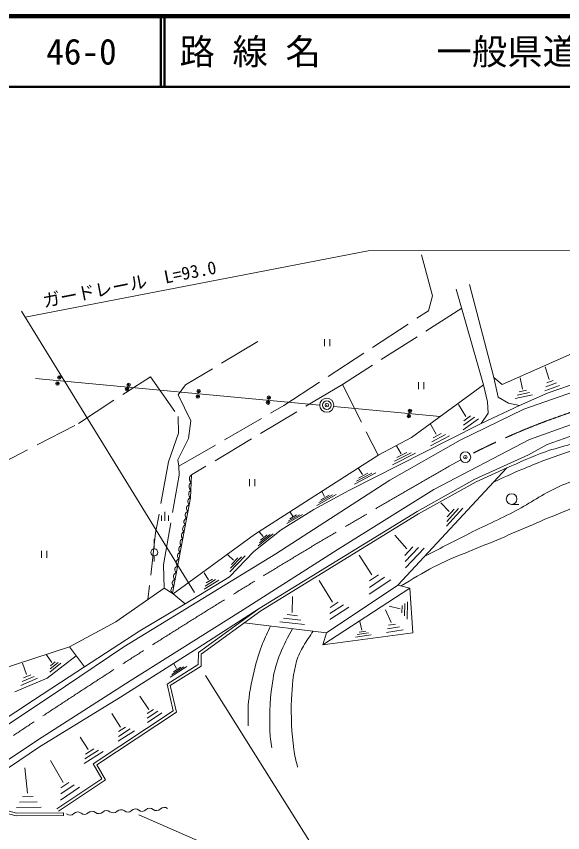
# Model space of a CAD drawing. Units: millimetres, scale not verified. Extents: x 40000 to 680000, y 20000 to 380000.
# Drawn here: x 157301 to 234576, y 264434 to 380000 of the extents above; entities that cross this region are included whole.
import ezdxf
from ezdxf.enums import TextEntityAlignment as Align

# ---------------------------------------------------------------- set-up
doc = ezdxf.new("R2010")
doc.units = ezdxf.units.MM
doc.header["$LTSCALE"] = 1000
doc.header["$PDMODE"] = 32
doc.header["$PDSIZE"] = 500
doc.linetypes.add('CHAIN', pattern=[18.5, 12, -1.5, 3.5, -1.5])
doc.linetypes.add('DASHED', pattern=[7.5, 6, -1.5])
for name, color, linetype, lineweight in [('M-BGD', 7, 'Continuous', 13), ('M-BGD-EXST', 7, 'Continuous', 13), ('M-BMK', 2, 'CHAIN', 13), ('M-BMK-SRVR', 3, 'Continuous', 13), ('M-STR-HTXT', 7, 'Continuous', 13), ('M-STR-STRC', 7, 'Continuous', 13), ('M-TTL', 2, 'Continuous', 140), ('M-TTL-LINE', 7, 'Continuous', 50)]:
    doc.layers.add(name, color=color, linetype=linetype, lineweight=lineweight)
doc.layers.add('M-TTL-TXT', color=7, linetype='Continuous')
doc.styles.add('ＭＳ ゴシック', font='')
doc.styles.get('ＭＳ ゴシック').set_extended_font_data('MS Gothic')

msp = doc.modelspace()

# ---------------------------------------------------------------- linework, layer by layer
at = {"layer": 'M-BGD', "linetype": 'DASHED'}
for p, q in [((216187, 340448), (214447, 346784)), ((215586, 338320), (216187, 340448)), ((220295, 338676), (203413, 327886)), ((195157, 324892), (215586, 338320)), ((191463, 333990), (181216, 327816)), ((172725, 326714), (176257, 328973)), ((176257, 328973), (180203, 323341)), ((181216, 327816), (180198, 326416)), ((203413, 327886), (182094, 315096)), ((203413, 327886), (208477, 317888)), ((166074, 322354), (172725, 326714)), ((180198, 326416), (181980, 322746)), ((180262, 316318), (195157, 324892)), ((180203, 323341), (180234, 320986)), ((181980, 322746), (181641, 320222)), ((153568, 315895), (166074, 322354)), ((180234, 320986), (178834, 316913)), ((181641, 320222), (180156, 317231)), ((178834, 316913), (176989, 306858)), ((180156, 317231), (180262, 316318)), ((180315, 315033), (180262, 316318)), ((178129, 302368), (180315, 315033)), ((176989, 306858), (175918, 297465)), ((178204, 299063), (178129, 302368))]:
    msp.add_line(p, q, dxfattribs=at)
at = {"layer": 'M-BGD'}
for p, q in [((219528, 341372), (223389, 327810)), ((224846, 328864), (221380, 342051)), ((226034, 327860), (237320, 332881)), ((232686, 328576), (232081, 330398)), ((160032, 328744), (200212, 324937)), ((225454, 326092), (224846, 328864)), ((224846, 328864), (226034, 327860)), ((228891, 327236), (228583, 328842)), ((233236, 328443), (232337, 328103)), ((239484, 329076), (232511, 326700)), ((223389, 327810), (213172, 320365)), ((223967, 325449), (223389, 327810)), ((229467, 327075), (228418, 326860)), ((229075, 324367), (237497, 327358)), ((234139, 327758), (232040, 326966)), ((233688, 328100), (232188, 327535)), ((226939, 325244), (225454, 326092)), ((230321, 326415), (227872, 325914)), ((229894, 326745), (228145, 326387)), ((232511, 326700), (228452, 324918)), ((202194, 324759), (217254, 323340)), ((220886, 323368), (219859, 325037)), ((223026, 322361), (228452, 324918)), ((224033, 323809), (223967, 325449)), ((228452, 324918), (226939, 325244)), ((220080, 320018), (229075, 324367)), ((223026, 322361), (224033, 323809)), ((222656, 323041), (220485, 321470)), ((222089, 323234), (220538, 322112)), ((221522, 323426), (220592, 322753)), ((216685, 320858), (215871, 322284)), ((218550, 320070), (223026, 322361)), ((235700, 322151), (229909, 320093)), ((232394, 319366), (239876, 322070)), ((213172, 320365), (208558, 317931)), ((218588, 320627), (215869, 319188)), ((217996, 320778), (216054, 319750)), ((217404, 320929), (216238, 320312)), ((204315, 312879), (218550, 320070)), ((210152, 314333), (220080, 320018)), ((211716, 318080), (211091, 319201)), ((229909, 320093), (216374, 313029)), ((229762, 317933), (232394, 319366)), ((208558, 317931), (190993, 306635)), ((213766, 318165), (210499, 316502)), ((213143, 318208), (210809, 317020)), ((212520, 318250), (211120, 317537)), ((206267, 315126), (205707, 315985)), ((211272, 299492), (226670, 316078)), ((182094, 315096), (181953, 311844)), ((208138, 315358), (205142, 313747)), ((207570, 315342), (205430, 314192)), ((207002, 315327), (205718, 314637)), ((194029, 303895), (210152, 314333)), ((199394, 310184), (204315, 312879)), ((202522, 312285), (199803, 310767)), ((202036, 312250), (200094, 311166)), ((201550, 312216), (200385, 311565)), ((200902, 312012), (200512, 312742)), ((216374, 313029), (202681, 304479)), ((181953, 311844), (179386, 298339)), ((218519, 309901), (217327, 311128)), ((194783, 307328), (199394, 310184)), ((196411, 309228), (196052, 309819)), ((220477, 310366), (218150, 307802)), ((219846, 310306), (218185, 308475)), ((219216, 310246), (218219, 309148)), ((197756, 309484), (195545, 308184)), ((197351, 309446), (195771, 308517)), ((196945, 309408), (195998, 308851)), ((190993, 306635), (179506, 298266)), ((190880, 304259), (194783, 307328)), ((193642, 306722), (191504, 305025)), ((192211, 306339), (191668, 307038)), ((193201, 306654), (191674, 305442)), ((192760, 306586), (191843, 305859)), ((212522, 304608), (210821, 306559)), ((187472, 300652), (190880, 304259)), ((202681, 304479), (189019, 295760)), ((213372, 304877), (212240, 303689)), ((214175, 304785), (212287, 302805)), ((214978, 304693), (212335, 301921)), ((172497, 290764), (194029, 303895)), ((188038, 303000), (187218, 303766)), ((189661, 303627), (187509, 301350)), ((189148, 303494), (187611, 301867)), ((188636, 303360), (187714, 302384)), ((207598, 300954), (205772, 303731)), ((181192, 296848), (187472, 300652)), ((184497, 300219), (183880, 301221)), ((209395, 300590), (207231, 299141)), ((208533, 300953), (207235, 300083)), ((185924, 300185), (183891, 298918)), ((185480, 300255), (184028, 299350)), ((185035, 300324), (184164, 299781)), ((202022, 297061), (200158, 300153)), ((201158, 292739), (211272, 299492)), ((210257, 300227), (207227, 298198)), ((211272, 299492), (212969, 299047)), ((178204, 299063), (171374, 294290)), ((179506, 298266), (178204, 299063)), ((179506, 298266), (181192, 296848)), ((212969, 299047), (200665, 291007)), ((213372, 292725), (212969, 299047)), ((196338, 295599), (196367, 297848)), ((202837, 297044), (201683, 296289)), ((212646, 297133), (212593, 294671)), ((174789, 293017), (181192, 296848)), ((183003, 290584), (191645, 296180)), ((204318, 296367), (201626, 294605)), ((203577, 296706), (201654, 295447)), ((210307, 294175), (209518, 295982)), ((211590, 296138), (210046, 296491)), ((211859, 296606), (211836, 295551)), ((212252, 296869), (212215, 295111)), ((189019, 295760), (173414, 285938)), ((197559, 294521), (195091, 294803)), ((197073, 295139), (195592, 295309)), ((171374, 294290), (164818, 290740)), ((189517, 294134), (201158, 292739)), ((198045, 293902), (194590, 294298)), ((206192, 293110), (205892, 294346)), ((211477, 293556), (209794, 293287)), ((210943, 293954), (209933, 293793)), ((166961, 287897), (174789, 293017)), ((200665, 291007), (201158, 292739)), ((200665, 291007), (213372, 292725)), ((207494, 292461), (205290, 292111)), ((207104, 292720), (205530, 292470)), ((206714, 292979), (205770, 292829)), ((212011, 293158), (209655, 292782)), ((164818, 290740), (152359, 286645)), ((164256, 285195), (172497, 290764)), ((166961, 287897), (164818, 290740)), ((172028, 283612), (183003, 290584)), ((162331, 288524), (161584, 289589)), ((161650, 286320), (165774, 289472)), ((158740, 286843), (158176, 288429)), ((163611, 288453), (162047, 287176)), ((163201, 288537), (162084, 287624)), ((162791, 288620), (162120, 288073)), ((164755, 286518), (166961, 287897)), ((181419, 287960), (179043, 286455)), ((180983, 287912), (179286, 286837)), ((180547, 287864), (179529, 287219)), ((179974, 287653), (179589, 288320)), ((159337, 286799), (158332, 286358)), ((157068, 284383), (161650, 286320)), ((160290, 286300), (157943, 285270)), ((159813, 286549), (158137, 285814)), ((159748, 283209), (164755, 286518)), ((173414, 285938), (160304, 277516)), ((147239, 273786), (164256, 285195)), ((151831, 278014), (159748, 283209)), ((160559, 276583), (172028, 283612)), ((176058, 281866), (174762, 283738)), ((172055, 279387), (170831, 281297)), ((176699, 281869), (175819, 281283)), ((177292, 281630), (175826, 280654)), ((177886, 281390), (175834, 280024)), ((174037, 278850), (171707, 277379)), ((173398, 279117), (171734, 278066)), ((172759, 279384), (171760, 278754)), ((160304, 277516), (153155, 272743)), ((167482, 276219), (166333, 277959)), ((154138, 272213), (160559, 276583)), ((168250, 276293), (167096, 275566)), ((169594, 275908), (166901, 274212)), ((168922, 276100), (166998, 274889)), ((163940, 271545), (162119, 274631)), ((158864, 270013), (158517, 273631)), ((166213, 270860), (163540, 269058)), ((165480, 271197), (163571, 269910)), ((164747, 271535), (163601, 270762)), ((159659, 269532), (158165, 269503)), ((160228, 268798), (157739, 268751)), ((160797, 268064), (157312, 267998)), ((163969, 267266), (163973, 266866))]:
    msp.add_line(p, q, dxfattribs=at)
for points in [[(163043, 267809), (169392, 272042), (168161, 274164), (179494, 281690), (178622, 285474), (183038, 288223), (183066, 289930), (191645, 296180), (213984, 309919), (222172, 314460), (229762, 317933)], [(163265, 267477), (169926, 271917), (168696, 274039), (179946, 281510), (179076, 285286), (183435, 287999), (183463, 289724), (191868, 295848), (214185, 309573), (222353, 314102), (226670, 316078)], [(151191, 269413), (154338, 267592), (157269, 266800), (163973, 266866)], [(151391, 269759), (154493, 267964), (157320, 267200), (163969, 267266)]]:
    msp.add_lwpolyline(points, dxfattribs=at)
for centre, radius in [((163386, 328874), 100), ((163386, 328874), 60), ((163131, 328025), 100), ((163131, 328025), 60), ((172965, 327205), 100), ((172965, 327205), 60), ((173182, 327827), 100), ((173182, 327827), 60), ((182973, 326187), 100), ((182973, 326187), 60), ((183096, 326932), 100), ((183096, 326932), 60), ((193024, 326008), 100), ((193024, 326008), 60), ((201212, 324948), 1000), ((192902, 325319), 100), ((192902, 325319), 60), ((201212, 324948), 600), ((212970, 324131), 100), ((212970, 324131), 60), ((212819, 323415), 100), ((212819, 323415), 60)]:
    msp.add_circle(centre, radius, dxfattribs=at)
for centre, radius, start, end in [((182411, 314540), 641, 119.63867, 235.38222), ((182364, 313455), 641, 119.63867, 235.38222), ((182317, 312371), 641, 119.63867, 235.38222), ((181925, 310350), 552, 106.37933, 232.09321), ((182108, 311314), 552, 106.37933, 232.09321), ((181742, 309385), 552, 106.37933, 232.09321), ((181558, 308421), 552, 106.37933, 232.09321), ((181375, 307456), 552, 106.37933, 232.09321), ((181191, 306491), 552, 106.37933, 232.09321), ((181008, 305527), 552, 106.37933, 232.09321), ((180641, 303598), 552, 106.37933, 232.09321), ((180825, 304562), 552, 106.37933, 232.09321), ((180458, 302633), 552, 106.37933, 232.09321), ((180275, 301669), 552, 106.37933, 232.09321), ((180091, 300704), 552, 106.37933, 232.09321), ((179908, 299739), 552, 106.37933, 232.09321), ((179724, 298775), 552, 106.37933, 232.09321), ((164900, 267661), 752, 230.2596, 315.81289), ((165978, 266613), 752, 50.2596, 135.81289), ((166939, 267769), 752, 230.2596, 315.81289), ((168018, 266721), 752, 50.2596, 135.81289), ((168979, 267877), 752, 230.2596, 315.81289), ((170057, 266829), 752, 50.2596, 135.81289), ((171019, 267985), 752, 230.2596, 315.81289), ((172097, 266937), 752, 50.2596, 135.81289), ((173058, 268094), 752, 230.2596, 315.81289), ((174137, 267045), 752, 50.2596, 135.81289), ((175098, 268202), 752, 230.2596, 315.81289), ((176176, 267154), 752, 50.2596, 135.81289), ((177138, 268310), 752, 230.2596, 315.81289), ((178216, 267262), 752, 50.2596, 135.81289)]:
    msp.add_arc(centre, radius, start, end, dxfattribs=at)
for points, knots in [([(226670, 316078), (228494, 316840), (230270, 317733), (232144, 318365), (234533, 319172), (237005, 319711), (239463, 320275), (242259, 320916), (245089, 321404), (247906, 321950), (250400, 322435), (252909, 322845), (255394, 323372), (257000, 323712), (258619, 324017), (260189, 324496), (261155, 324791), (262079, 325213), (263024, 325571)], [0, 0, 0, 0, 1, 1, 1, 2, 2, 2, 3, 3, 3, 4, 4, 4, 5, 5, 5, 6, 6, 6, 6]), ([(224797, 314061), (226128, 314657), (227442, 315292), (228789, 315850), (230868, 316711), (232955, 317563), (235097, 318254), (237543, 319043), (240041, 319674), (242550, 320234), (245075, 320797), (247632, 321216), (250187, 321620), (253077, 322077), (255975, 322494), (258885, 322794), (261830, 323097), (264790, 323214), (267743, 323425)], [0, 0, 0, 0, 1, 1, 1, 2, 2, 2, 3, 3, 3, 4, 4, 4, 5, 5, 5, 6, 6, 6, 6]), ([(215007, 303516), (217008, 304549), (218997, 305603), (221008, 306615), (223325, 307780), (225700, 308829), (227995, 310037), (229954, 311069), (231762, 312390), (233779, 313304), (235949, 314287), (238246, 314971), (240525, 315666), (243829, 316673), (247179, 317538), (250552, 318282), (254150, 319076), (257774, 319778), (261428, 320248), (263491, 320514), (265574, 320609), (267651, 320729), (269142, 320815), (270636, 320844), (272129, 320901)], [0, 0, 0, 0, 1, 1, 1, 2, 2, 2, 3, 3, 3, 4, 4, 4, 5, 5, 5, 6, 6, 6, 7, 7, 7, 8, 8, 8, 8]), ([(211735, 299371), (213268, 300265), (214749, 301257), (216335, 302054), (219224, 303506), (222284, 304591), (225259, 305858), (228247, 307132), (231213, 308460), (234225, 309677), (237618, 311047), (241009, 312432), (244478, 313594), (247277, 314532), (250113, 315374), (252985, 316055), (254742, 316471), (256515, 316850), (258310, 317045), (260425, 317276), (262561, 317237), (264688, 317257), (266659, 317276), (268634, 317308), (270600, 317172), (272050, 317072), (273494, 316878), (274927, 316635), (275919, 316467), (276893, 316212), (277876, 316000)], [0, 0, 0, 0, 1, 1, 1, 2, 2, 2, 3, 3, 3, 4, 4, 4, 5, 5, 5, 6, 6, 6, 7, 7, 7, 8, 8, 8, 9, 9, 9, 10, 10, 10, 10]), ([(190101, 279580), (190115, 280702), (190032, 281829), (190144, 282946), (190310, 284621), (190663, 286278), (191077, 287910), (191361, 289028), (191721, 290129), (192138, 291205), (192466, 292052), (192892, 292858), (193270, 293685)], [0, 0, 0, 0, 1, 1, 1, 2, 2, 2, 3, 3, 3, 4, 4, 4, 4]), ([(196373, 293313), (195781, 292129), (195073, 290997), (194597, 289762), (194155, 288615), (193813, 287421), (193607, 286208), (193205, 283829), (193094, 281397), (193145, 278986), (193164, 278126), (193328, 277276), (193419, 276421)], [0, 0, 0, 0, 1, 1, 1, 2, 2, 2, 3, 3, 3, 4, 4, 4, 4]), ([(197068, 273706), (196895, 274545), (196656, 275373), (196549, 276223), (196255, 278568), (196120, 280943), (196221, 283304), (196300, 285128), (196435, 286980), (196943, 288735), (197159, 289482), (197544, 290174), (197919, 290856), (198322, 291589), (198828, 292261), (199282, 292964)], [0, 0, 0, 0, 1, 1, 1, 2, 2, 2, 3, 3, 3, 4, 4, 4, 5, 5, 5, 5])]:
    msp.add_open_spline(points, degree=3, knots=knots, dxfattribs=at)
for p in [(163131, 328025), (163386, 328874), (172965, 327205), (173182, 327827), (183096, 326932), (182973, 326187), (193024, 326008), (192902, 325319), (201212, 324948), (212819, 323415), (212970, 324131)]:
    msp.add_point(p, dxfattribs=at)
at = {"layer": 'M-BGD-EXST'}
for p, q in [((200887, 334306), (200887, 333306)), ((201637, 334306), (201637, 333306)), ((214204, 328196), (214204, 327196)), ((214954, 328196), (214954, 327196)), ((190290, 314497), (190290, 313497)), ((191040, 314497), (191040, 313497)), ((227358, 310915), (228358, 310915)), ((178327, 309842), (178327, 308592)), ((177827, 309342), (177827, 308592)), ((178827, 309342), (178827, 308592)), ((176814, 304612), (176786, 305995)), ((160858, 304336), (160858, 303336)), ((161608, 304336), (161608, 303336)), ((176809, 303612), (176786, 302836))]:
    msp.add_line(p, q, dxfattribs=at)
for centre, radius in [((227358, 311665), 750), ((176825, 304112), 500)]:
    msp.add_circle(centre, radius, dxfattribs=at)
at = {"layer": 'M-BMK'}
msp.add_line((220163, 317220), (218542, 316297), dxfattribs=at)
for centre, radius, start, end in [((268370, 226542), 102720, 97.06343, 117.15974), ((713214, -552783), 1000000, 119.64808, 125.18379)]:
    msp.add_arc(centre, radius, start, end, dxfattribs=at)
at = {"layer": 'M-BMK-SRVR'}
msp.add_circle((220815, 317591), 750, dxfattribs=at)
msp.add_point((220815, 317591), dxfattribs=at)
at = {"layer": 'M-STR-HTXT'}
for p, q in [((207067, 346817), (158558, 337409)), ((207067, 346817), (263028, 346921)), ((182516, 298427), (158034, 338260)), ((184073, 286673), (199453, 262079))]:
    msp.add_line(p, q, dxfattribs=at)
at = {"layer": 'M-STR-STRC'}
msp.add_line((174649, 266964), (195889, 257669), dxfattribs=at)
at = {"layer": 'M-TTL'}
msp.add_line((680000, 380000), (40000, 380000), dxfattribs=at)
at = {"layer": 'M-TTL-LINE'}
for p, q in [((177750, 380000), (177750, 370000)), ((178250, 380000), (178250, 370000)), ((40000, 370000), (680000, 370000))]:
    msp.add_line(p, q, dxfattribs=at)

# ---------------------------------------------------------------- texts
at = {"layer": 'M-STR-HTXT', "style": 'ＭＳ ゴシック'}
msp.add_text('ガードレール\u3000L=93.0', height=1833, rotation=11.144, dxfattribs=at).set_placement((161325, 338241), align=Align.BOTTOM_LEFT)
at = {"layer": 'M-TTL-TXT', "style": 'ＭＳ ゴシック'}
for s, p in [('46-0', (161521, 375000)), ('路 線 名', (180380, 375000)), ('一般県道柿木山口線', (216734, 375000))]:
    msp.add_text(s, height=3666, dxfattribs=at).set_placement(p, align=Align.MIDDLE_LEFT)

doc.saveas('drawing.dxf')
